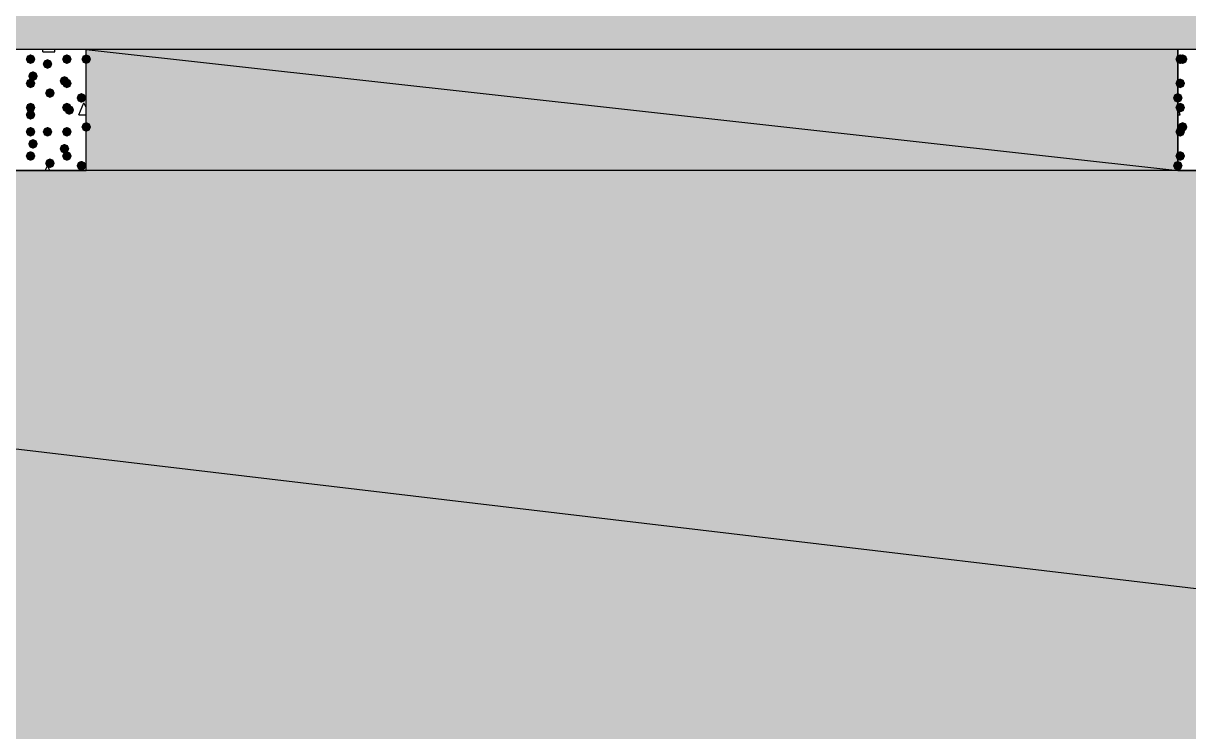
# Model space of a CAD drawing. Header units: millimetres. Extents: x 0 to 420, y 0 to 297.
# Drawn here: x 259.38 to 279.76, y 194.83 to 207.21 of the extents above; entities that cross this region are included whole.
import ezdxf

# ---------------------------------------------------------------- set-up
doc = ezdxf.new("R2010")
doc.units = ezdxf.units.MM
doc.layers.get('0').update_dxf_attribs({"linetype": 'CONTINUOUS'})

msp = doc.modelspace()

# ---------------------------------------------------------------- hatches: boundary and pattern name
at = {"true_color": 0x000008}
h = msp.add_hatch(color=0, dxfattribs=at)
h.paths.add_polyline_path([(379.518333, 225.806), (33.401, 225.806), (379.518333, 206.756)], flags=0)
h.paths.add_polyline_path([(33.401, 225.806), (379.518333, 206.756), (33.401, 206.756)], flags=0)
h = msp.add_hatch(color=0, dxfattribs=at)
h.paths.add_polyline_path([(279.569333, 206.756), (260.477, 206.756), (279.569333, 204.639333)], flags=0)
h.paths.add_polyline_path([(260.477, 206.756), (279.569333, 204.639333), (260.477, 204.639333)], flags=0)
at = {"true_color": 0x000007}
for points in [[(259.588, 206.586667), (259.563129, 206.526871), (259.503333, 206.502), (259.443537, 206.526871), (259.418667, 206.586667), (259.443537, 206.646462), (259.503333, 206.671333), (259.563129, 206.646463)], [(259.884333, 206.502), (259.859462, 206.442204), (259.799667, 206.417333), (259.739871, 206.442204), (259.715, 206.502), (259.739871, 206.561796), (259.799667, 206.586667), (259.859462, 206.561796)], [(260.223, 206.586667), (260.198129, 206.526871), (260.138333, 206.502), (260.078538, 206.526871), (260.053667, 206.586667), (260.078537, 206.646462), (260.138333, 206.671333), (260.198129, 206.646463)], [(260.561667, 206.586667), (260.536796, 206.526871), (260.477, 206.502), (260.417204, 206.526871), (260.392333, 206.586667), (260.417204, 206.646462), (260.477, 206.671333), (260.536796, 206.646463)], [(279.696333, 206.586667), (279.671462, 206.526871), (279.611667, 206.502), (279.551871, 206.526871), (279.527, 206.586667), (279.551871, 206.646462), (279.611667, 206.671333), (279.671462, 206.646463)], [(279.738667, 206.586667), (279.713796, 206.526871), (279.654, 206.502), (279.594204, 206.526871), (279.569333, 206.586667), (279.594204, 206.646462), (279.654, 206.671333), (279.713796, 206.646463)], [(259.630333, 206.290333), (259.605462, 206.230537), (259.545667, 206.205667), (259.485871, 206.230537), (259.461, 206.290333), (259.485871, 206.350129), (259.545667, 206.375), (259.605462, 206.350129)], [(260.180667, 206.205667), (260.155796, 206.145871), (260.096, 206.121), (260.036204, 206.145871), (260.011333, 206.205667), (260.036204, 206.265462), (260.096, 206.290333), (260.155796, 206.265463)], [(259.588, 206.163333), (259.563129, 206.103537), (259.503333, 206.078667), (259.443537, 206.103537), (259.418667, 206.163333), (259.443537, 206.223129), (259.503333, 206.248), (259.563129, 206.223129)], [(259.926667, 205.994), (259.901796, 205.934204), (259.842, 205.909333), (259.782204, 205.934204), (259.757333, 205.994), (259.782204, 206.053796), (259.842, 206.078667), (259.901796, 206.053796)], [(260.223, 206.163333), (260.198129, 206.103537), (260.138333, 206.078667), (260.078538, 206.103537), (260.053667, 206.163333), (260.078537, 206.223129), (260.138333, 206.248), (260.198129, 206.223129)], [(279.696333, 206.163333), (279.671462, 206.103537), (279.611667, 206.078667), (279.551871, 206.103537), (279.527, 206.163333), (279.551871, 206.223129), (279.611667, 206.248), (279.671462, 206.223129)], [(260.477, 205.909333), (260.452129, 205.849538), (260.392333, 205.824667), (260.332538, 205.849538), (260.307667, 205.909333), (260.332537, 205.969129), (260.392333, 205.994), (260.452129, 205.969129)], [(279.654, 205.909333), (279.629129, 205.849538), (279.569333, 205.824667), (279.509537, 205.849538), (279.484667, 205.909333), (279.509537, 205.969129), (279.569333, 205.994), (279.629129, 205.969129)], [(259.588, 205.74), (259.563129, 205.680204), (259.503333, 205.655333), (259.443537, 205.680204), (259.418667, 205.74), (259.443537, 205.799796), (259.503333, 205.824667), (259.563129, 205.799796)], [(259.588, 205.613), (259.563129, 205.553204), (259.503333, 205.528333), (259.443537, 205.553204), (259.418667, 205.613), (259.443537, 205.672796), (259.503333, 205.697667), (259.563129, 205.672796)], [(260.223, 205.74), (260.198129, 205.680204), (260.138333, 205.655333), (260.078538, 205.680204), (260.053667, 205.74), (260.078537, 205.799796), (260.138333, 205.824667), (260.198129, 205.799796)], [(260.265333, 205.697667), (260.240462, 205.637871), (260.180667, 205.613), (260.120871, 205.637871), (260.096, 205.697667), (260.120871, 205.757462), (260.180667, 205.782333), (260.240462, 205.757463)], [(279.696333, 205.74), (279.671462, 205.680204), (279.611667, 205.655333), (279.551871, 205.680204), (279.527, 205.74), (279.551871, 205.799796), (279.611667, 205.824667), (279.671462, 205.799796)], [(260.561667, 205.401333), (260.536796, 205.341537), (260.477, 205.316667), (260.417204, 205.341537), (260.392333, 205.401333), (260.417204, 205.461129), (260.477, 205.486), (260.536796, 205.461129)], [(279.738667, 205.401333), (279.713796, 205.341537), (279.654, 205.316667), (279.594204, 205.341537), (279.569333, 205.401333), (279.594204, 205.461129), (279.654, 205.486), (279.713796, 205.461129)], [(259.588, 205.316667), (259.563129, 205.256871), (259.503333, 205.232), (259.443537, 205.256871), (259.418667, 205.316667), (259.443537, 205.376462), (259.503333, 205.401333), (259.563129, 205.376463)], [(259.884333, 205.316667), (259.859462, 205.256871), (259.799667, 205.232), (259.739871, 205.256871), (259.715, 205.316667), (259.739871, 205.376462), (259.799667, 205.401333), (259.859462, 205.376463)], [(260.223, 205.316667), (260.198129, 205.256871), (260.138333, 205.232), (260.078538, 205.256871), (260.053667, 205.316667), (260.078537, 205.376462), (260.138333, 205.401333), (260.198129, 205.376463)], [(279.696333, 205.316667), (279.671462, 205.256871), (279.611667, 205.232), (279.551871, 205.256871), (279.527, 205.316667), (279.551871, 205.376462), (279.611667, 205.401333), (279.671462, 205.376463)], [(259.630333, 205.105), (259.605462, 205.045204), (259.545667, 205.020333), (259.485871, 205.045204), (259.461, 205.105), (259.485871, 205.164796), (259.545667, 205.189667), (259.605462, 205.164796)], [(260.180667, 205.020333), (260.155796, 204.960537), (260.096, 204.935667), (260.036204, 204.960537), (260.011333, 205.020333), (260.036204, 205.080129), (260.096, 205.105), (260.155796, 205.080129)], [(259.588, 204.893333), (259.563129, 204.833537), (259.503333, 204.808667), (259.443537, 204.833537), (259.418667, 204.893333), (259.443537, 204.953129), (259.503333, 204.978), (259.563129, 204.953129)], [(260.223, 204.893333), (260.198129, 204.833537), (260.138333, 204.808667), (260.078538, 204.833537), (260.053667, 204.893333), (260.078537, 204.953129), (260.138333, 204.978), (260.198129, 204.953129)], [(279.696333, 204.893333), (279.671462, 204.833537), (279.611667, 204.808667), (279.551871, 204.833537), (279.527, 204.893333), (279.551871, 204.953129), (279.611667, 204.978), (279.671462, 204.953129)], [(259.926667, 204.766333), (259.901796, 204.706537), (259.842, 204.681667), (259.782204, 204.706537), (259.757333, 204.766333), (259.782204, 204.826129), (259.842, 204.851), (259.901796, 204.826129)], [(260.477, 204.724), (260.452129, 204.664204), (260.392333, 204.639333), (260.332538, 204.664204), (260.307667, 204.724), (260.332537, 204.783796), (260.392333, 204.808667), (260.452129, 204.783796)], [(279.654, 204.724), (279.629129, 204.664204), (279.569333, 204.639333), (279.509537, 204.664204), (279.484667, 204.724), (279.509537, 204.783796), (279.569333, 204.808667), (279.629129, 204.783796)]]:
    msp.add_hatch(color=0, dxfattribs=at).paths.add_polyline_path(points, flags=0)
at = {"true_color": 0x000008}
h = msp.add_hatch(color=0, dxfattribs=at)
h.paths.add_polyline_path([(379.518333, 204.639333), (218.101333, 204.639333), (379.518333, 185.547)], flags=0)
h.paths.add_polyline_path([(218.101333, 204.639333), (379.518333, 185.547), (218.101333, 185.547)], flags=0)

# ---------------------------------------------------------------- linework, layer by layer
at = {"color": 0, "true_color": 0x000008}
for points in [[(33.401, 225.806), (379.518333, 206.756), (33.401, 206.756)], [(279.569333, 206.756), (260.477, 206.756), (279.569333, 204.639333)], [(260.477, 206.756), (279.569333, 204.639333), (260.477, 204.639333)], [(379.518333, 204.639333), (218.101333, 204.639333), (379.518333, 185.547)], [(218.101333, 204.639333), (379.518333, 185.547), (218.101333, 185.547)]]:
    msp.add_lwpolyline(points, close=True, dxfattribs=at)
at = {"color": 0, "true_color": 0x000007}
for points in [[(258.360333, 206.756), (258.360333, 204.639333), (260.477, 204.639333), (260.477, 206.756)], [(279.569333, 206.756), (279.569333, 204.639333), (281.686, 204.639333), (281.686, 206.756)]]:
    msp.add_lwpolyline(points, close=True, dxfattribs=at)
for points in [[(259.715, 206.713667), (259.715, 206.756)], [(259.715, 206.713667), (259.926667, 206.713667)], [(259.926667, 206.713667), (259.926667, 206.756)], [(260.35, 205.613), (260.434667, 205.824667)], [(260.477, 205.74), (260.434667, 205.824667)], [(279.611667, 205.613), (279.569333, 205.74)], [(260.35, 205.613), (260.477, 205.613)], [(279.569333, 205.613), (279.611667, 205.613)], [(259.757333, 204.639333), (259.799667, 204.724)], [(259.842, 204.639333), (259.799667, 204.724)]]:
    msp.add_lwpolyline(points, dxfattribs=at)

doc.saveas('drawing.dxf')
